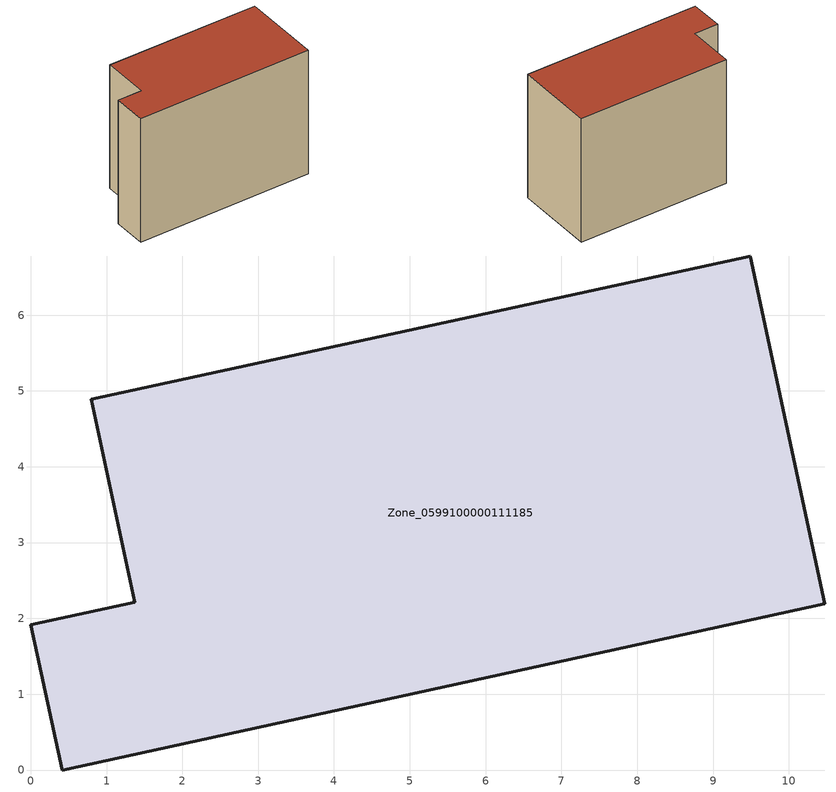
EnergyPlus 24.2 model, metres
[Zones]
Zone_0599100000111185
 floor ground (C_G): 0,1.92 1.37,2.21 0.8,4.89 9.49,6.78 10.47,2.19 0.41,0 z0
 wall outside (C_F): 1.37,2.21 0,1.92 0.41,0 10.47,2.19 9.49,6.78 0.8,4.89 1.37,2.21 z0:7.6
 roof outside (C_R): 9.49,6.78 0.8,4.89 1.37,2.21 0,1.92 0.41,0 10.47,2.19 z7.6
[BUILDING]
Pand.0599100000111185: North Axis=0; Terrain=City; Loads Convergence Tolerance Value=0.04; Temperature Convergence Tolerance Value=0.4; Solar Distribution=FullExterior; Maximum Number of Warmup Days=25; Minimum Number of Warmup Days=1
[Site:Location]
Rotterdam.The.Hague.AP_ZH_NLD Design_Conditions: Latitude=51.96; Longitude=4.45; Time Zone=1; Elevation=-4.5
[SITE:GROUNDTEMPERATURE:BUILDINGSURFACE]
18, 18, 18, 18, 18, 18, 18, 18, 18, 18, 18, 18
[MATERIAL] Thermal Absorptance=0.9; Solar Absorptance=0.7; Visible Absorptance=0.7
Name | Roughness | Thickness | Conductivity | Density | Specific Heat
G.TI.1946 | MediumSmooth | 0.15 | 1 | 540 | 1210
F.TI.1946 | Rough | 0.3 | 0.857143 | 1920 | 840
R.TI.1946 | MediumRough | 0.2 | 0.1 | 1500 | 1000
[CONSTRUCTION]
C_G: G.TI.1946
C_F: F.TI.1946
C_R: R.TI.1946
[ZONE]
Zone_0599100000111185: Type=1; Multiplier=1; Ceiling Height=Autocalculate; Volume=Autocalculate; Floor Area=autocalculate; Part of Total Floor Area=Yes
[ZONEINFILTRATION:DESIGNFLOWRATE]
Infil_Zone_0599100000111185: Zone or ZoneList or Space or SpaceList=Zone_0599100000111185; Schedule=AlwaysOn; Design Flow Rate Calculation Method=Flow/Area; Flow Rate per Floor Area=0.003; Constant Term Coefficient=1; Temperature Term Coefficient=0; Velocity Term Coefficient=0; Velocity Squared Term Coefficient=0
[HVACTEMPLATE:ZONE:IDEALLOADSAIRSYSTEM]
Zone_0599100000111185: Maximum Heating Supply Air Temperature=50; Minimum Cooling Supply Air Temperature=13; Maximum Heating Supply Air Humidity Ratio=0.0156; Minimum Cooling Supply Air Humidity Ratio=0.0077; Heating Limit=NoLimit; Cooling Limit=NoLimit; Dehumidification Control Type=ConstantSensibleHeatRatio; Cooling Sensible Heat Ratio=0.7; Dehumidification Setpoint=60; Humidification Control Type=None; Humidification Setpoint=30; Outdoor Air Method=None; Outdoor Air Flow Rate per Person=0.00944; Outdoor Air Flow Rate per Zone Floor Area=0; Outdoor Air Flow Rate per Zone=0; Demand Controlled Ventilation Type=None; Outdoor Air Economizer Type=NoEconomizer; Heat Recovery Type=None; Sensible Heat Recovery Effectiveness=0.7; Latent Heat Recovery Effectiveness=0.65
[ZONECONTROL:THERMOSTAT]
ThermostatControl_Zone_0599100000111185: Zone or ZoneList=Zone_0599100000111185; Control Type Schedule=DualSetpointControlType; Control 1=Thermostat_Zone_0599100000111185; Temperature Difference Between Cutout And Setpoint=0
[THERMOSTATSETPOINT:DUALSETPOINT]
Thermostat_Zone_0599100000111185: Heating Setpoint Temperature Schedule=HeatingSetpoint_Zone_0599100000111185; Cooling Setpoint Temperature Schedule=CoolingSetpoint_Zone_0599100000111185
[SCHEDULE:COMPACT]
HeatingSetpoint_Zone_0599100000111185: Through: 12/31, For: AllDays, Until: 24:00, 21
CoolingSetpoint_Zone_0599100000111185: Through: 12/31, For: AllDays, Until: 24:00, 24
DualSetpointControlType: Through: 12/31, For: AllDays, Until: 24:00, 4
AlwaysOn: Through: 12/31, For: AllDays, Until: 24:00, 1
